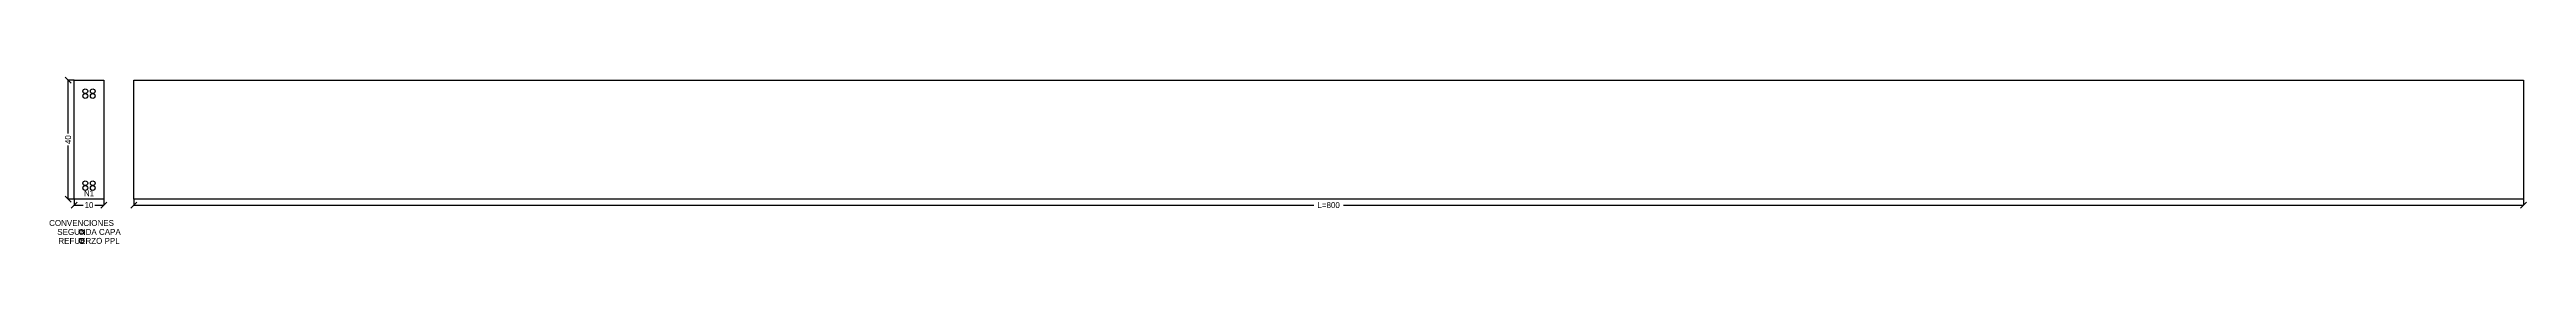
# Model space of a CAD drawing. Header units: centimetres. Extents: x -8 to 821, y -15 to 41.
import ezdxf
from ezdxf.enums import TextEntityAlignment as Align

# ---------------------------------------------------------------- set-up
doc = ezdxf.new("R2010")
doc.units = ezdxf.units.CM
doc.dimstyles.get("Standard").update_dxf_attribs({"dimtxt": 2.5, "dimasz": 2.5, "dimexe": 1.25, "dimexo": 0.625, "dimtad": 1, "dimcen": 2.5, "dimazin": 3, "dimtfac": 1, "dimtmove": 0, "dimatfit": 3})

# ---------------------------------------------------------------- blocks, each defined once
blk = doc.blocks.new('_OBLIQUE')
at = {"color": 0, "linetype": 'BYBLOCK'}
blk.add_line((-0.5, -0.5), (0.5, 0.5), dxfattribs=at)
blk = doc.blocks.new('*D1')
for p, q in [((0, 40), (-2, 40)), ((-2, 22), (-2, 40)), ((-2, 0), (-2, 18)), ((0, 0), (-2, 0))]:
    blk.add_line(p, q)
at = {"layer": 'Defpoints'}
for p in [(0, 40), (-2, 0), (0, 0)]:
    blk.add_point(p, dxfattribs=at)
at = {"xscale": 2, "yscale": 2}
for p, rotation in [((-2, 40), 90), ((-2, 0), 270)]:
    blk.add_blockref('_OBLIQUE', p, dxfattribs=dict(at, rotation=rotation))
at = {"insert": (-2, 20), "char_height": 2, "attachment_point": 5, "rotation": 90}
blk.add_mtext('40', dxfattribs=at)
blk = doc.blocks.new('*D2')
for p, q in [((0, 0), (0, -2)), ((10, 0), (10, -2)), ((0, -2), (3, -2)), ((7, -2), (10, -2))]:
    blk.add_line(p, q)
at = {"layer": 'Defpoints'}
for p in [(0, 0), (10, 0), (0, -2)]:
    blk.add_point(p, dxfattribs=at)
at = {"xscale": 2, "yscale": 2, "rotation": 180}
blk.add_blockref('_OBLIQUE', (0, -2), dxfattribs=at)
at = {"xscale": 2, "yscale": 2}
blk.add_blockref('_OBLIQUE', (10, -2), dxfattribs=at)
at = {"insert": (5, -2), "char_height": 2, "attachment_point": 5}
blk.add_mtext('10', dxfattribs=at)
blk = doc.blocks.new('*D3')
for p, q in [((20, 0), (20, -2)), ((820, 0), (820, -2)), ((20, -2), (415, -2)), ((425, -2), (820, -2))]:
    blk.add_line(p, q)
at = {"layer": 'Defpoints'}
for p in [(20, 0), (820, 0), (20, -2)]:
    blk.add_point(p, dxfattribs=at)
at = {"xscale": 2, "yscale": 2, "rotation": 180}
blk.add_blockref('_OBLIQUE', (20, -2), dxfattribs=at)
at = {"xscale": 2, "yscale": 2}
blk.add_blockref('_OBLIQUE', (820, -2), dxfattribs=at)
at = {"insert": (420, -2), "char_height": 2, "attachment_point": 5}
blk.add_mtext('L=800', dxfattribs=at)

msp = doc.modelspace()

# ---------------------------------------------------------------- linework, layer by layer
for points in [[(0, 0), (0, 40), (10, 40), (10, 0)], [(20, 0), (20, 40), (820, 40), (820, 0)]]:
    msp.add_lwpolyline(points, close=True)
at = {"color": 1}
for centre in [(3.7525, 36.2475), (6.2475, 36.2475), (3.7525, 3.7525), (6.2475, 3.7525), (2.5, -14)]:
    msp.add_circle(centre, 0.8, dxfattribs=at)
at = {"color": 5}
for centre in [(3.7525, 34.6475), (6.2475, 34.6475), (3.7525, 5.3525), (6.2475, 5.3525), (2.5, -11)]:
    msp.add_circle(centre, 0.8, dxfattribs=at)

# ---------------------------------------------------------------- texts
at = {"color": 1}
for s, p in [('N1', (5, 2)), ('CONVENCIONES', (2.5, -8)), ('SEGUNDA CAPA', (5, -11)), ('REFUERZO PPL', (5, -14))]:
    msp.add_text(s, height=2, dxfattribs=at).set_placement(p, align=Align.MIDDLE_CENTER)

# ---------------------------------------------------------------- dimensions: what is measured, and where the dimension line sits
dim = msp.add_linear_dim(base=(-2, 0), p1=(0, 0), p2=(0, 40), angle=90, dimstyle='Standard', override={"dimtxt": 2, "dimasz": 2, "dimtad": 0, "dimblk": 'OBLIQUE'})
dim.commit()
dim.dimension.update_dxf_attribs({"geometry": '*D1', "text_midpoint": (-2, 20)})
dim = msp.add_linear_dim(base=(0, -2), p1=(0, 0), p2=(10, 0), dimstyle='Standard', override={"dimtxt": 2, "dimasz": 2, "dimtad": 0, "dimblk": 'OBLIQUE'})
dim.commit()
dim.dimension.update_dxf_attribs({"geometry": '*D2', "text_midpoint": (5, -2)})
dim = msp.add_linear_dim(base=(20, -2), p1=(20, 0), p2=(820, 0), text='L=800', dimstyle='Standard', override={"dimtxt": 2, "dimasz": 2, "dimtad": 0, "dimblk": 'OBLIQUE'})
dim.commit()
dim.dimension.update_dxf_attribs({"geometry": '*D3', "text_midpoint": (420, -2)})

doc.saveas('drawing.dxf')
